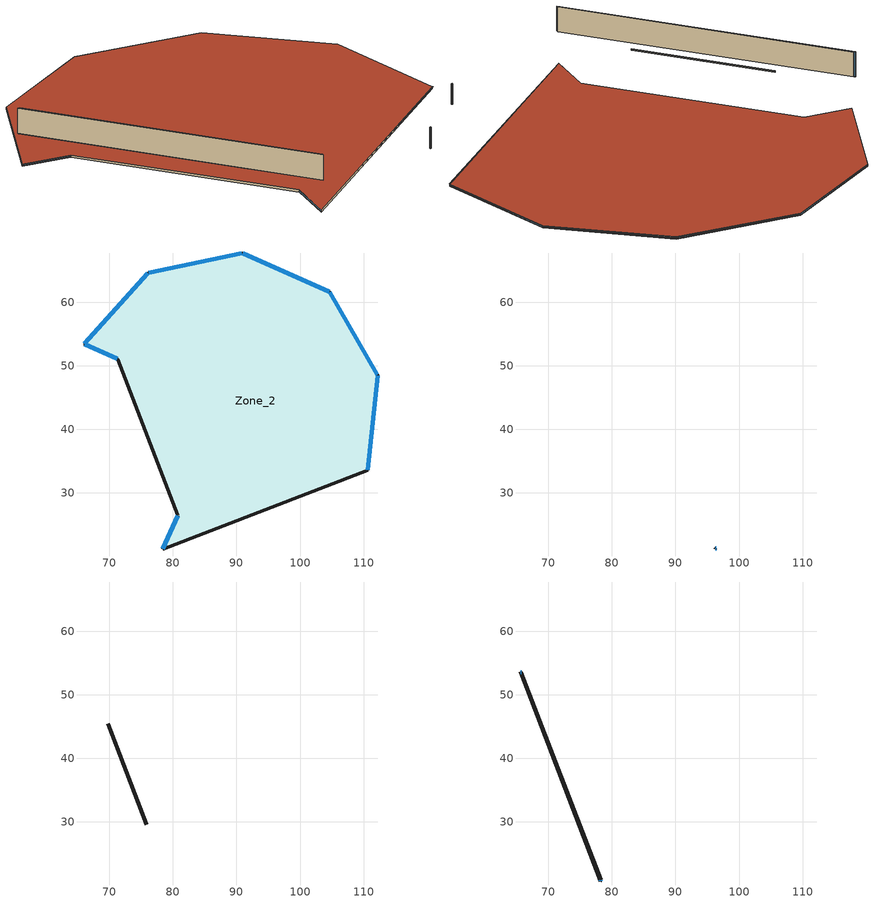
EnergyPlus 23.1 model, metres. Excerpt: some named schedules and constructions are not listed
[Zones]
Zone_2
 floor ground (Zone_2:f9UnderGroundSlabCF): 110.62,33.53 78.41,21.17 80.76,26.46 71.33,51.02 66.04,53.38 76.13,64.59 90.88,67.72 104.66,61.59 112.2,48.53 z0
 wall outside (90.1-2019 Nonresidential CZ 0 Exterior Wall (Mass)): 110.62,33.53 112.2,48.53 104.66,61.59 90.88,67.72 76.13,64.59 66.04,53.38 71.33,51.02 80.76,26.46 78.41,21.17 110.62,33.53 z0:0.25
 window (90.1-2019 Nonresidential CZ 0 Glazing (Operable)): 110.63,33.61 112.19,48.45 / 112.16,48.6 104.7,61.52 / 104.58,61.62 90.95,67.69 / 90.8,67.7 76.21,64.6 / 76.08,64.53 66.1,53.44 / 66.11,53.35 71.26,51.06 / 80.73,26.38 78.44,21.24 z0.08:0.17
 roof outside (300mmInsulation 200mmConcrete): 110.62,33.53 112.2,48.53 104.66,61.59 90.88,67.72 76.13,64.59 66.04,53.38 71.33,51.02 80.76,26.46 78.41,21.17 110.56,33.41 z0.25
Zone_3
 wall outside (90.1-2019 Nonresidential CZ 0 Exterior Wall (Mass)): 96.44,21.26 96.43,21.32 96.28,21.3 96.29,21.24 96.44,21.26 z1.45:3.93
 window (90.1-2019 Nonresidential CZ 0 Glazing (Operable)): 96.43,21.29 96.43,21.3 / 96.28,21.28 96.28,21.26 z1.47:3.91; 96.34,21.25 96.38,21.26 / 96.37,21.32 96.33,21.31 z1.5:3.88
Zone_0
 floor outside (90.1-2019 Nonresidential CZ 0 Exterior Floor (Mass)): 69.78,45.41 69.83,45.4 75.88,29.63 75.85,29.59 69.77,45.34 z3.5
 wall outside (90.1-2019 Nonresidential CZ 0 Exterior Wall (Mass)): 69.78,45.41 75.85,29.59 / 75.88,29.63 69.83,45.4 z3.5:3.65
 roof outside (300mmInsulation 200mmConcrete): 69.78,45.41 75.85,29.59 75.88,29.63 69.83,45.4 z3.65
Zone_1
 floor outside (90.1-2019 Nonresidential CZ 0 Exterior Floor (Mass)): 65.59,53.58 65.79,53.49 78.29,20.92 78.2,20.71 65.53,53.46 z4
 wall outside (90.1-2019 Nonresidential CZ 0 Exterior Wall (Mass)): 65.79,53.49 65.59,53.58 78.2,20.71 78.29,20.92 65.79,53.49 z4:7
 window (90.1-2019 Nonresidential CZ 0 Glazing (Operable)): 65.74,53.51 65.63,53.56 / 78.23,20.76 78.27,20.87 z4.05:6.95
 roof outside (300mmInsulation 200mmConcrete): 65.59,53.58 78.2,20.71 78.29,20.92 65.79,53.49 z7
[Schedule:Week:Daily]
NatVentAvail_Zone_1_51: 2092e6c9-a4f6-4024-b02e-4a586e0ee149, c3bbd2cc-13c3-4c52-bc53-df66c596bf0b, 83229149-0672-4776-9d7a-f9de968bc7ee, 1c4bdd9c-1c00-41e2-84df-5638bb664a92, bd53a2e7-da7e-4841-aa82-0e5aca80608f, 227c1498-9ebf-42be-9360-4aae6353011f, 29cb2b61-bd07-4fba-a6ba-5893b54789bf, 2092e6c9-a4f6-4024-b02e-4a586e0ee149, 2092e6c9-a4f6-4024-b02e-4a586e0ee149, 2092e6c9-a4f6-4024-b02e-4a586e0ee149, 2092e6c9-a4f6-4024-b02e-4a586e0ee149, 2092e6c9-a4f6-4024-b02e-4a586e0ee149
NatVentAvail_Zone_1_52: 6274f225-47c7-499b-b130-ed17bb0f1af8, 6274f225-47c7-499b-b130-ed17bb0f1af8, 6274f225-47c7-499b-b130-ed17bb0f1af8, 6274f225-47c7-499b-b130-ed17bb0f1af8, 6274f225-47c7-499b-b130-ed17bb0f1af8, 6274f225-47c7-499b-b130-ed17bb0f1af8, 6274f225-47c7-499b-b130-ed17bb0f1af8, 6274f225-47c7-499b-b130-ed17bb0f1af8, 6274f225-47c7-499b-b130-ed17bb0f1af8, 6274f225-47c7-499b-b130-ed17bb0f1af8, 6274f225-47c7-499b-b130-ed17bb0f1af8, 6274f225-47c7-499b-b130-ed17bb0f1af8
CoolAvail_Zone_2_0: 8ecb2a26-3ff3-4cf1-a93f-636dbcdc540f, b399c822-2b35-41c8-9359-269b5bb7010b, 76659e51-3fac-4940-b9c4-b982e6656c5b, 4ba7d29c-b4c0-437e-b367-c2b6201b5e01, 70fb917e-8a7d-4044-a18d-33868b0f17a0, 79dc6b95-e7f8-4f2f-abdc-ff367a693998, 143c7792-b7c2-4f70-bfb4-5c63fe20a216, 8ecb2a26-3ff3-4cf1-a93f-636dbcdc540f, 8ecb2a26-3ff3-4cf1-a93f-636dbcdc540f, 8ecb2a26-3ff3-4cf1-a93f-636dbcdc540f, 8ecb2a26-3ff3-4cf1-a93f-636dbcdc540f, 8ecb2a26-3ff3-4cf1-a93f-636dbcdc540f
CoolAvail_Zone_2_1: f53e71bd-d755-44b4-8696-ad8b92af1c6d, bcedf63c-2d91-4f94-8b36-a6ce2d69d12f, d92b4f03-2663-4402-82c1-c35821367bc0, 98486c47-aa3e-4f00-b0e0-7ba5e46353bf, 7dc42308-6401-4401-8948-f1ff0cd78a31, bfc5b96b-beee-4471-83cc-7464df59ab41, 2b19e261-fb30-4066-9a35-187392fdd17b, f53e71bd-d755-44b4-8696-ad8b92af1c6d, f53e71bd-d755-44b4-8696-ad8b92af1c6d, f53e71bd-d755-44b4-8696-ad8b92af1c6d, f53e71bd-d755-44b4-8696-ad8b92af1c6d, f53e71bd-d755-44b4-8696-ad8b92af1c6d
CoolAvail_Zone_2_2: 52b31b6d-f546-47d8-9dc5-30d4b2cc5ff4, 0ea9977e-4d35-439c-9f7a-2ba2be29dc5a, 7dc42308-6401-4401-8948-f1ff0cd78a31, c7017275-6b0b-47c6-aac7-b20d6c3330c9, b399c822-2b35-41c8-9359-269b5bb7010b, 57318189-216a-4952-89c5-be6dabc5c878, 8f354860-a3a2-48a6-a614-7c38dffbb50e, 52b31b6d-f546-47d8-9dc5-30d4b2cc5ff4, 52b31b6d-f546-47d8-9dc5-30d4b2cc5ff4, 52b31b6d-f546-47d8-9dc5-30d4b2cc5ff4, 52b31b6d-f546-47d8-9dc5-30d4b2cc5ff4, 52b31b6d-f546-47d8-9dc5-30d4b2cc5ff4
CoolAvail_Zone_2_3: 60f42af7-1cbe-4a3b-9dc5-51e0d22d5a71, f4be01cc-e6ad-4aea-b0df-2c7439cf106e, 8bdd642f-507e-4ba5-9e50-679de93ce1b8, 52357404-c0a8-46b8-ae37-7c5e8775e482, 5baa62be-3cdf-4f3f-acaf-db0beba51666, 8ecb2a26-3ff3-4cf1-a93f-636dbcdc540f, 2ac06e16-5352-4f92-a7ab-eb16f6ac5ddb, 60f42af7-1cbe-4a3b-9dc5-51e0d22d5a71, 60f42af7-1cbe-4a3b-9dc5-51e0d22d5a71, 60f42af7-1cbe-4a3b-9dc5-51e0d22d5a71, 60f42af7-1cbe-4a3b-9dc5-51e0d22d5a71, 60f42af7-1cbe-4a3b-9dc5-51e0d22d5a71
CoolAvail_Zone_2_4: 880d83a1-aab1-4a9f-8d41-5bdf49c5db96, 0210280e-596d-4581-be5c-15fe6e9eb960, 86b7c22c-e46d-4266-90cd-2c26b77010cc, a97cf229-e5d7-4889-8d93-92ad80f3c247, ead4fdce-096a-4d83-9250-a091b8de533d, f9dd0d63-dd97-4727-a2b3-fa44fc83391e, 0210280e-596d-4581-be5c-15fe6e9eb960, 880d83a1-aab1-4a9f-8d41-5bdf49c5db96, 880d83a1-aab1-4a9f-8d41-5bdf49c5db96, 880d83a1-aab1-4a9f-8d41-5bdf49c5db96, 880d83a1-aab1-4a9f-8d41-5bdf49c5db96, 880d83a1-aab1-4a9f-8d41-5bdf49c5db96
CoolAvail_Zone_2_5: 6f02c73c-c59f-470d-bfd0-a41895c2433f, 198309c2-44d9-4502-9f98-b535516b4930, cca9beed-05ec-4fe5-aabd-7e12204447e3, 7430fa28-307c-4544-8519-3c6e9a795cca, 0f31d7a2-67d3-4bc0-8e18-e58f01d069bc, 4419dad9-56c9-45fa-8699-d725b3b5fc54, 02b6bd10-b87d-4fc4-9921-8110a06164b5, 6f02c73c-c59f-470d-bfd0-a41895c2433f, 6f02c73c-c59f-470d-bfd0-a41895c2433f, 6f02c73c-c59f-470d-bfd0-a41895c2433f, 6f02c73c-c59f-470d-bfd0-a41895c2433f, 6f02c73c-c59f-470d-bfd0-a41895c2433f
CoolAvail_Zone_2_6: c02c5c76-0a76-4bd0-8c95-10fcbd8386a2, 947530d4-f7d1-48c3-be04-ef7d640e0ad4, 8ba19289-bf8c-4acc-85d1-b25dfe3072cd, 463512d9-f2d4-47e0-a0ec-10fdad9b093d, 1000f36a-06e6-4cd8-b0de-09dc08dff9cd, 529a4f41-768c-47be-b1c7-949073593ec3, 43da1d52-7cb6-4c4e-9bf1-5322f6f57e46, c02c5c76-0a76-4bd0-8c95-10fcbd8386a2, c02c5c76-0a76-4bd0-8c95-10fcbd8386a2, c02c5c76-0a76-4bd0-8c95-10fcbd8386a2, c02c5c76-0a76-4bd0-8c95-10fcbd8386a2, c02c5c76-0a76-4bd0-8c95-10fcbd8386a2
CoolAvail_Zone_2_7: 8619ca36-b9cd-4dae-bb55-6605a413c382, 58f05665-cc3a-43b9-a077-aef0964e2f2f, 31ade142-6e1c-42c5-b04e-1c46c2e8963e, eaacb758-141c-427e-b0fd-b0f79a1faf01, d57519db-e8a6-4a68-b785-5fa9fff0f005, 54a67b52-4c58-4e09-981e-7dad075478e9, ee0a414a-8db6-49bd-9bc4-f6636ff0a52c, 8619ca36-b9cd-4dae-bb55-6605a413c382, 8619ca36-b9cd-4dae-bb55-6605a413c382, 8619ca36-b9cd-4dae-bb55-6605a413c382, 8619ca36-b9cd-4dae-bb55-6605a413c382, 8619ca36-b9cd-4dae-bb55-6605a413c382
CoolAvail_Zone_2_8: 786f0655-d505-429e-9d0a-f0901172dba4, 6d19eb37-88aa-4e59-ae98-d78378c5f4d4, c27fd005-8f51-4a5d-acc2-82180becd912, 079f1141-e543-4501-8905-999e19a36cdd, 62291818-1599-4054-8af3-b0f6888ace38, b2be88d7-bb13-4d28-b69a-41a47d09d843, 63b8096c-c989-4ed2-b6ba-e0561cdfc7f0, 786f0655-d505-429e-9d0a-f0901172dba4, 786f0655-d505-429e-9d0a-f0901172dba4, 786f0655-d505-429e-9d0a-f0901172dba4, 786f0655-d505-429e-9d0a-f0901172dba4, 786f0655-d505-429e-9d0a-f0901172dba4
CoolAvail_Zone_2_9: cbbb285d-5efd-4a92-b639-a578fb568ab0, 72f09a11-df40-419b-aaf9-e3f7d39e227c, 63b8096c-c989-4ed2-b6ba-e0561cdfc7f0, 4db62685-a46f-4de2-bdc0-9e32549c5a39, cf36651e-2a8f-4b35-9663-58b6e173342b, 5943b8a6-86ca-40e7-811b-91f4e9ade3f1, 25917c02-7d74-4e8f-89f4-7796537bdd64, cbbb285d-5efd-4a92-b639-a578fb568ab0, cbbb285d-5efd-4a92-b639-a578fb568ab0, cbbb285d-5efd-4a92-b639-a578fb568ab0, cbbb285d-5efd-4a92-b639-a578fb568ab0, cbbb285d-5efd-4a92-b639-a578fb568ab0
CoolAvail_Zone_2_10: 05d1d326-4f8e-4f9b-8043-37fd2eafbe98, 63b8096c-c989-4ed2-b6ba-e0561cdfc7f0, fb5198e7-7fc3-4842-9efc-3c9d1a1ac53c, bf83423a-b9be-4cdb-8cf8-e4290a98bce6, dfcc0516-9e8e-4ac8-8b34-0fadbf45edb1, 204105bf-2b62-4631-91cb-06bdc38ae213, 8acac280-dbe8-4be0-ac10-f76bd10bb158, 05d1d326-4f8e-4f9b-8043-37fd2eafbe98, 05d1d326-4f8e-4f9b-8043-37fd2eafbe98, 05d1d326-4f8e-4f9b-8043-37fd2eafbe98, 05d1d326-4f8e-4f9b-8043-37fd2eafbe98, 05d1d326-4f8e-4f9b-8043-37fd2eafbe98
CoolAvail_Zone_2_11: 63b8096c-c989-4ed2-b6ba-e0561cdfc7f0, d24a30de-ac4c-459f-8170-932f7e50ca7a, eeae83a1-56dd-449e-90cc-797a96253f5a, 9852b9fa-0879-4767-92b7-3df52faeccf9, 27674787-4e01-4a9c-8f68-03cc1a67f5b9, f4aec392-1a8f-4fb3-83fb-d6b0066e9ac4, 3bf71ce7-8ce1-400e-ada2-3b81700208ba, 63b8096c-c989-4ed2-b6ba-e0561cdfc7f0, 63b8096c-c989-4ed2-b6ba-e0561cdfc7f0, 63b8096c-c989-4ed2-b6ba-e0561cdfc7f0, 63b8096c-c989-4ed2-b6ba-e0561cdfc7f0, 63b8096c-c989-4ed2-b6ba-e0561cdfc7f0
CoolAvail_Zone_2_12: 60a98e27-9f37-4ce7-8022-2834baaf3a13, 3f5bf1b1-a0cf-4c00-a89f-b942c9a2d321, 023feb61-4db1-4128-b3ef-d9330d542f61, 4f96fda6-a5ed-41f5-8ef9-6a4ef1dcf5a1, 536911e1-3d70-412e-b2cd-c1a0401c0876, 7d3efad4-79d4-4f94-a6b8-9b972d4b0560, b3017185-138e-48b8-983c-ecf6543ef537, 60a98e27-9f37-4ce7-8022-2834baaf3a13, 60a98e27-9f37-4ce7-8022-2834baaf3a13, 60a98e27-9f37-4ce7-8022-2834baaf3a13, 60a98e27-9f37-4ce7-8022-2834baaf3a13, 60a98e27-9f37-4ce7-8022-2834baaf3a13
CoolAvail_Zone_2_13: 6324bd0c-0503-4e98-8142-b55505f82c27, ea891e52-d62f-47b1-a409-2c89d55b46a0, 2a6d46a7-ac7f-4c2c-b670-876ae65c6c9d, 748b890f-cf5c-42a3-8cb9-66ed7f2ea2eb, 58d1e117-bfc7-4431-a48f-c4c8a0af3e49, d4926abf-ddb8-40b0-a051-bdaa07f515a4, 7f210cee-6c8d-4e64-a4c9-7d7d2cb84e62, 6324bd0c-0503-4e98-8142-b55505f82c27, 6324bd0c-0503-4e98-8142-b55505f82c27, 6324bd0c-0503-4e98-8142-b55505f82c27, 6324bd0c-0503-4e98-8142-b55505f82c27, 6324bd0c-0503-4e98-8142-b55505f82c27
CoolAvail_Zone_2_14: 8362c988-6891-46df-b454-b10e589c9437, 3a4346e1-9e3c-4a21-a075-53ec95232d95, dee6ed66-0297-4db8-bbc5-f4d7b3310f00, 6128a2e4-e0b8-4bcb-b4fe-83e13a53e6e4, 7a53cf97-d37a-4d7c-816b-581c8003cdc8, a90eb4ff-cdc2-48e1-9fde-195f9ee7a31e, 9d681396-031b-4486-afca-268e6e2559e7, 8362c988-6891-46df-b454-b10e589c9437, 8362c988-6891-46df-b454-b10e589c9437, 8362c988-6891-46df-b454-b10e589c9437, 8362c988-6891-46df-b454-b10e589c9437, 8362c988-6891-46df-b454-b10e589c9437
CoolAvail_Zone_2_15: 894b7712-27e0-4a98-9264-34554ea000a3, 50369de9-235f-4fe1-9f23-5331cadc59e7, 1b8b92fa-8e6e-40e5-bddc-78532c357e19, d4c4f68f-95d8-4925-a1b2-5102e27bd939, 53445dcb-8b5e-40a5-b11e-68cd4582f700, c321312f-af82-4b92-8276-d7af5e4bb4d2, d6bbeb79-3417-4ed6-a762-396c3f5cc6de, 894b7712-27e0-4a98-9264-34554ea000a3, 894b7712-27e0-4a98-9264-34554ea000a3, 894b7712-27e0-4a98-9264-34554ea000a3, 894b7712-27e0-4a98-9264-34554ea000a3, 894b7712-27e0-4a98-9264-34554ea000a3
CoolAvail_Zone_2_16: 631fd89c-2452-43d0-a6b9-93f111bb79fd, 8caef1f5-11c2-452c-acfd-853208c5a801, cc49442c-c657-42c8-a084-1547db9f9e73, 4c64e28d-0094-44f4-9fa3-300710e88007, cd5ecb13-d41e-4f4f-9646-50a5d22fb11c, 0aa08d16-9aa8-40aa-a153-6278b555a82b, 5e4ff5be-4356-4bd5-b1af-f152f057de31, 631fd89c-2452-43d0-a6b9-93f111bb79fd, 631fd89c-2452-43d0-a6b9-93f111bb79fd, 631fd89c-2452-43d0-a6b9-93f111bb79fd, 631fd89c-2452-43d0-a6b9-93f111bb79fd, 631fd89c-2452-43d0-a6b9-93f111bb79fd
CoolAvail_Zone_2_17: 8bf89bdf-a7e5-41d7-82f0-d3c2fc17365a, f13f411c-aad6-4f55-80ef-b1cf2eba037c, 10440e29-e7ae-497e-95f3-f5cc69fe2158, 70825f18-8da8-4332-bfc3-61e7c4e8bcef, ebb8d8fd-a22c-4c5d-a91b-31ce929eb153, 6b25a50d-094c-469d-b80d-c6a8ea416ac8, 2b352f4b-e984-40d6-ae9a-2bf5f0325712, 8bf89bdf-a7e5-41d7-82f0-d3c2fc17365a, 8bf89bdf-a7e5-41d7-82f0-d3c2fc17365a, 8bf89bdf-a7e5-41d7-82f0-d3c2fc17365a, 8bf89bdf-a7e5-41d7-82f0-d3c2fc17365a, 8bf89bdf-a7e5-41d7-82f0-d3c2fc17365a
CoolAvail_Zone_2_18: 1f277815-b324-4bdf-976c-63d88435b103, d38de27b-5759-4dd6-b130-8a65cc0d0b34, b0e9f9b7-4c5b-4d97-a31b-b53532c38bff, 1f277815-b324-4bdf-976c-63d88435b103, c9914130-7cfe-4e92-9420-da6ccb4db2f6, 4906e5ae-555a-4ff6-a132-27554564a622, 814b1460-05a7-4571-9f5b-5794d0246fd9, 1f277815-b324-4bdf-976c-63d88435b103, 1f277815-b324-4bdf-976c-63d88435b103, 1f277815-b324-4bdf-976c-63d88435b103, 1f277815-b324-4bdf-976c-63d88435b103, 1f277815-b324-4bdf-976c-63d88435b103
CoolAvail_Zone_2_19: b0dc3d93-46ea-41f4-aa24-8a965c15ce1f, 5af2f805-82c7-43fc-8dd3-1b42b836d54b, 2e9f385f-b478-42b2-a209-0a331a2531e2, 0495d0c4-daec-40e3-9889-4ca2e40b1d25, b898e911-62eb-4985-a691-ea239a2e464c, 25c2dcdc-aabc-4973-8de1-c87c2de89162, 7cd136eb-bf5f-4108-982e-a2b3ab30cde7, b0dc3d93-46ea-41f4-aa24-8a965c15ce1f, b0dc3d93-46ea-41f4-aa24-8a965c15ce1f, b0dc3d93-46ea-41f4-aa24-8a965c15ce1f, b0dc3d93-46ea-41f4-aa24-8a965c15ce1f, b0dc3d93-46ea-41f4-aa24-8a965c15ce1f
CoolAvail_Zone_2_20: 7315c269-b73a-4148-9bc9-9f9317e5b685, 23e991df-45f4-4f2b-9be5-e7b8c7b83747, b0dc3d93-46ea-41f4-aa24-8a965c15ce1f, 99a00282-6511-43f3-8b91-c92e3f13ba23, c5369cfa-7195-4d5b-bd2c-1cb4d8dc9592, 12f53f07-37a2-404b-8a28-81478e5ccb32, e4912256-f856-4b95-9ec3-b357888480df, 7315c269-b73a-4148-9bc9-9f9317e5b685, 7315c269-b73a-4148-9bc9-9f9317e5b685, 7315c269-b73a-4148-9bc9-9f9317e5b685, 7315c269-b73a-4148-9bc9-9f9317e5b685, 7315c269-b73a-4148-9bc9-9f9317e5b685
CoolAvail_Zone_2_21: 441c1b87-6cea-4e2e-ba0a-bdb1020c76bb, 198309c2-44d9-4502-9f98-b535516b4930, 63a3800c-bf60-4e8d-8452-6b231187ce6f, 745d47ee-c77c-45b5-a2a7-823e7f2a4ab6, 40d50ca9-3782-4449-adfa-2f6e521f8d91, fe66b8cc-e3e2-425e-8956-1f26876aa03a, 599e50be-4555-4e09-aff9-d54fd4e0a67b, 441c1b87-6cea-4e2e-ba0a-bdb1020c76bb, 441c1b87-6cea-4e2e-ba0a-bdb1020c76bb, 441c1b87-6cea-4e2e-ba0a-bdb1020c76bb, 441c1b87-6cea-4e2e-ba0a-bdb1020c76bb, 441c1b87-6cea-4e2e-ba0a-bdb1020c76bb
CoolAvail_Zone_2_22: c940b301-ee39-41e6-b2e2-1253d852ec64, 463e369d-b001-41b7-9d9f-73a952bb424d, 678007d0-2433-4829-b8fc-c79107d567ff, bd83c2fe-0c8b-4794-a646-184c2e96c114, 81a7b80a-b525-4f95-a5d1-ae813a02a8ec, ea3bd5ad-cd3a-4ebd-be58-d11099f06043, a2190c1e-c73e-4fa8-8efa-437addf6b621, c940b301-ee39-41e6-b2e2-1253d852ec64, c940b301-ee39-41e6-b2e2-1253d852ec64, c940b301-ee39-41e6-b2e2-1253d852ec64, c940b301-ee39-41e6-b2e2-1253d852ec64, c940b301-ee39-41e6-b2e2-1253d852ec64
CoolAvail_Zone_2_23: e735ea68-4cca-4d67-aa8c-6265e6c148f8, 38dc4a35-5bf2-4f9c-aeb2-4f9cd783f81b, d611a459-3856-4468-9eff-61dbf3672373, 0deb313c-f5ab-430e-b7b1-378a792ea283, 5648da94-bb44-4bdf-a082-e6fcc9ac5851, 6cabc89e-e142-45f1-909b-10cda463c0a6, dae2f7ee-f59d-4f7d-b613-0dffa61537d0, e735ea68-4cca-4d67-aa8c-6265e6c148f8, e735ea68-4cca-4d67-aa8c-6265e6c148f8, e735ea68-4cca-4d67-aa8c-6265e6c148f8, e735ea68-4cca-4d67-aa8c-6265e6c148f8, e735ea68-4cca-4d67-aa8c-6265e6c148f8
CoolAvail_Zone_2_24: b7d746cb-ed27-4e4b-a5ac-1b00b9f491b0, 5277de57-b44d-4d70-b99e-eb47c3a70f91, e42e5b70-d2fe-447e-970e-f0cdc623a63d, 30579b4b-82ca-41aa-9f31-39fd3669bb80, 3fb0ade6-2737-41c7-a7f6-e90010e2078c, 0e0bead8-73bc-4909-b821-2f1fb1772c7b, ecdec030-c35a-4d4d-bea6-5c57ccc5e802, b7d746cb-ed27-4e4b-a5ac-1b00b9f491b0, b7d746cb-ed27-4e4b-a5ac-1b00b9f491b0, b7d746cb-ed27-4e4b-a5ac-1b00b9f491b0, b7d746cb-ed27-4e4b-a5ac-1b00b9f491b0, b7d746cb-ed27-4e4b-a5ac-1b00b9f491b0
CoolAvail_Zone_2_25: a42f650c-1e6f-4ceb-9c8a-4904966cc986, 373ac9bc-4b5c-4d3a-84bb-4366eb1b8ba7, c06272da-2d92-471a-b978-93004b6b8e93, db5a3d01-3e79-43ee-9c6f-4ef3669160c1, 33dc5af5-b6b1-4e71-9559-8877d983bca7, c4895985-52ef-4258-b2f6-aac81403b098, b914accb-2de1-4b1f-8b8c-89f42880e819, a42f650c-1e6f-4ceb-9c8a-4904966cc986, a42f650c-1e6f-4ceb-9c8a-4904966cc986, a42f650c-1e6f-4ceb-9c8a-4904966cc986, a42f650c-1e6f-4ceb-9c8a-4904966cc986, a42f650c-1e6f-4ceb-9c8a-4904966cc986
CoolAvail_Zone_2_26: e1e0e316-80b2-4fa0-800b-b7edf0fbfbba, c85c386e-5ecc-48d3-9a07-70ef81df425e, 9a771ad4-5058-478f-8b7d-a8fae7a781a4, 5758085d-7d96-424d-b059-94531d79211d, c5915a63-edce-4d60-aa14-cd28b8d5091b, d8e7df54-e833-4ca1-940a-a0ae8284e647, 8e7f9f1d-fab0-4723-a8c6-7d0a57d78508, e1e0e316-80b2-4fa0-800b-b7edf0fbfbba, e1e0e316-80b2-4fa0-800b-b7edf0fbfbba, e1e0e316-80b2-4fa0-800b-b7edf0fbfbba, e1e0e316-80b2-4fa0-800b-b7edf0fbfbba, e1e0e316-80b2-4fa0-800b-b7edf0fbfbba
CoolAvail_Zone_2_27: 313de061-496a-4730-ba9a-d02a3dd9e7f1, 91d2dc90-b64d-46f3-9b10-9044b95a7f60, 205f0c1c-9f44-4718-9d0e-a74d7f9e5f27, 253cf745-012e-42b9-928b-f8b3d6fbe36e, a8181454-5dce-40d7-82a9-af08e766234e, 8c956232-e4dc-49d7-b8d0-f074548a07a7, 7b4b3315-ee8b-43b6-a6e5-e2317d7b3efe, 313de061-496a-4730-ba9a-d02a3dd9e7f1, 313de061-496a-4730-ba9a-d02a3dd9e7f1, 313de061-496a-4730-ba9a-d02a3dd9e7f1, 313de061-496a-4730-ba9a-d02a3dd9e7f1, 313de061-496a-4730-ba9a-d02a3dd9e7f1
CoolAvail_Zone_2_28: 962ebe7c-a4ba-4b78-b434-09c9adb6f13c, 5410385c-bf57-4a41-a144-61d240d238fa, d2eab641-6d35-4860-afce-fcaf39027106, 1ed1afb1-6599-4ffa-8dc8-04a0d64c6f64, 70825f18-8da8-4332-bfc3-61e7c4e8bcef, 2f0bb8dd-db4a-4c77-97dc-5f9471df7fe4, 441c1b87-6cea-4e2e-ba0a-bdb1020c76bb, 962ebe7c-a4ba-4b78-b434-09c9adb6f13c, 962ebe7c-a4ba-4b78-b434-09c9adb6f13c, 962ebe7c-a4ba-4b78-b434-09c9adb6f13c, 962ebe7c-a4ba-4b78-b434-09c9adb6f13c, 962ebe7c-a4ba-4b78-b434-09c9adb6f13c
CoolAvail_Zone_2_29: a8ac26c4-dba3-4abb-8b33-a8e5e5b03454, 7be78479-ff11-426d-8e18-eaeb6675221b, 3aa50b60-50ab-4218-b88f-b89037687485, 729573d7-71c6-42c8-85f7-d8f8c66a5f79, 70825f18-8da8-4332-bfc3-61e7c4e8bcef, 70825f18-8da8-4332-bfc3-61e7c4e8bcef, 55ffbee4-36a9-40ee-b144-f3d2a00a9fde, a8ac26c4-dba3-4abb-8b33-a8e5e5b03454, a8ac26c4-dba3-4abb-8b33-a8e5e5b03454, a8ac26c4-dba3-4abb-8b33-a8e5e5b03454, a8ac26c4-dba3-4abb-8b33-a8e5e5b03454, a8ac26c4-dba3-4abb-8b33-a8e5e5b03454
CoolAvail_Zone_2_30: e1a53635-60b4-4e36-80af-d065e693d477, 63b8096c-c989-4ed2-b6ba-e0561cdfc7f0, 9a3a935a-9c1c-4528-8cc8-2667def32f9a, d1732a7a-fb4b-42c6-878c-2b35c6f4980d, 0a69de83-bd5d-4a74-8246-13b15a4b0cfb, 6abc8a6d-c662-4788-b6b7-6a6616f811e2, c28d1bba-9465-4f9c-b296-44268426ea0f, e1a53635-60b4-4e36-80af-d065e693d477, e1a53635-60b4-4e36-80af-d065e693d477, e1a53635-60b4-4e36-80af-d065e693d477, e1a53635-60b4-4e36-80af-d065e693d477, e1a53635-60b4-4e36-80af-d065e693d477
CoolAvail_Zone_2_31: 67d71b99-c821-4acc-bc7a-bc6246bd0e2b, 99a00282-6511-43f3-8b91-c92e3f13ba23, 3aa50b60-50ab-4218-b88f-b89037687485, 71c97cb7-e273-40b2-9e1c-144dbd923768, 21affc29-7ab3-41b3-b42e-2d37b08c8da9, 5d1ae596-6fe0-462f-a339-2f0c49455dfd, 69811291-cee2-42bd-b3bd-5b3a234062bc, 67d71b99-c821-4acc-bc7a-bc6246bd0e2b, 67d71b99-c821-4acc-bc7a-bc6246bd0e2b, 67d71b99-c821-4acc-bc7a-bc6246bd0e2b, 67d71b99-c821-4acc-bc7a-bc6246bd0e2b, 67d71b99-c821-4acc-bc7a-bc6246bd0e2b
CoolAvail_Zone_2_32: cc943845-d0fe-46b2-8c5d-c7e3a76ff0d2, fa30e01b-d4d0-4bb7-a377-3024abf91a56, da9e7bd8-a89b-4064-94f5-0efb33491ba0, 0a3895de-69a7-4514-9b67-42fa552cac32, 81a00060-12b1-415b-b1f9-0f7ce80d72ed, 2a7a2b98-608b-4690-b69a-f2c2f149ff63, 9f186de5-a8dc-4650-805f-9b0edc247df3, cc943845-d0fe-46b2-8c5d-c7e3a76ff0d2, cc943845-d0fe-46b2-8c5d-c7e3a76ff0d2, cc943845-d0fe-46b2-8c5d-c7e3a76ff0d2, cc943845-d0fe-46b2-8c5d-c7e3a76ff0d2, cc943845-d0fe-46b2-8c5d-c7e3a76ff0d2
CoolAvail_Zone_2_33: 97e73292-5a45-4099-82d8-824e58995640, 401532a3-8b7c-4704-8aef-dcceb36d64ad, 5cb7395c-fcef-4571-a543-5b796eb39944, 9ce8e33e-d735-48db-924c-0174fc76069a, 5e2c68a2-6f1b-423d-bbf2-5cef8123ea5a, 63a3800c-bf60-4e8d-8452-6b231187ce6f, 0621227c-66cc-45e5-aece-b37653807551, 97e73292-5a45-4099-82d8-824e58995640, 97e73292-5a45-4099-82d8-824e58995640, 97e73292-5a45-4099-82d8-824e58995640, 97e73292-5a45-4099-82d8-824e58995640, 97e73292-5a45-4099-82d8-824e58995640
CoolAvail_Zone_2_34: ff3acdec-37f2-45c6-85fd-2ff265618324, 0b8b4870-b335-4004-9302-43ab00e85f77, f5cff9c3-9cb6-4d21-b0a2-521715a778e0, fb360f1d-1823-45a2-bec9-4da86d11935a, da625b02-a9c4-459f-a18f-62084f959522, 3e43f765-ece3-4354-b36b-4d738d818671, 68f0d907-c38a-41d8-af41-5f4412cd3a2c, ff3acdec-37f2-45c6-85fd-2ff265618324, ff3acdec-37f2-45c6-85fd-2ff265618324, ff3acdec-37f2-45c6-85fd-2ff265618324, ff3acdec-37f2-45c6-85fd-2ff265618324, ff3acdec-37f2-45c6-85fd-2ff265618324
CoolAvail_Zone_2_35: f04d1e02-34c5-4b4c-bbac-031785cbb3be, 7ae5b10f-e66a-47a6-8b98-97e29cedfe1a, f53e71bd-d755-44b4-8696-ad8b92af1c6d, 4f76f4fb-25f6-4c94-b8da-23bdc58b9d97, 43da1d52-7cb6-4c4e-9bf1-5322f6f57e46, f2fe324c-73c1-44bd-a33f-47fdb0fb5570, 2ff54544-6c3b-4cd7-9579-59e01e9f9fc0, f04d1e02-34c5-4b4c-bbac-031785cbb3be, f04d1e02-34c5-4b4c-bbac-031785cbb3be, f04d1e02-34c5-4b4c-bbac-031785cbb3be, f04d1e02-34c5-4b4c-bbac-031785cbb3be, f04d1e02-34c5-4b4c-bbac-031785cbb3be
CoolAvail_Zone_2_36: 524e99be-5b03-43ee-a7de-44d49b4768ec, 7315c269-b73a-4148-9bc9-9f9317e5b685, dc9078a6-2e07-4c31-8f71-e30944197cc5, ee4cd676-8d7b-436b-a3a8-fa33b34f4938, e22271ff-212b-4592-8e84-b178b208ff7e, f068b3fe-246b-44cd-ab99-797ca46f9e7b, c06272da-2d92-471a-b978-93004b6b8e93, 524e99be-5b03-43ee-a7de-44d49b4768ec, 524e99be-5b03-43ee-a7de-44d49b4768ec, 524e99be-5b03-43ee-a7de-44d49b4768ec, 524e99be-5b03-43ee-a7de-44d49b4768ec, 524e99be-5b03-43ee-a7de-44d49b4768ec
CoolAvail_Zone_2_37: 70825f18-8da8-4332-bfc3-61e7c4e8bcef, e91941c5-07a0-45e3-b790-2450eaf5c88c, 76d8651e-de21-427d-b835-3f72a3de0f45, cb262c82-55de-4443-9809-e9ed129f0490, 8f28c6b0-7a7e-4a13-a6bf-cc2100a18865, b399c822-2b35-41c8-9359-269b5bb7010b, d0d24e36-0486-49b2-8aa7-9b4a3e8193f1, 70825f18-8da8-4332-bfc3-61e7c4e8bcef, 70825f18-8da8-4332-bfc3-61e7c4e8bcef, 70825f18-8da8-4332-bfc3-61e7c4e8bcef, 70825f18-8da8-4332-bfc3-61e7c4e8bcef, 70825f18-8da8-4332-bfc3-61e7c4e8bcef
CoolAvail_Zone_2_38: 92692186-2f7f-4d47-890e-6b92332f1f8b, adbe388b-5265-4435-8fb8-9c1409357593, 524e99be-5b03-43ee-a7de-44d49b4768ec, b7d54bdb-6fd5-4be0-81e5-f27381500a62, 929197b3-745d-4a7f-b3dd-b51471b3c15e, 66f1f53c-8ac4-4087-b2ab-c92052b2bb0e, 012405a5-b53c-4477-8b05-fd745fe6442c, 92692186-2f7f-4d47-890e-6b92332f1f8b, 92692186-2f7f-4d47-890e-6b92332f1f8b, 92692186-2f7f-4d47-890e-6b92332f1f8b, 92692186-2f7f-4d47-890e-6b92332f1f8b, 92692186-2f7f-4d47-890e-6b92332f1f8b
CoolAvail_Zone_2_39: e875c2c1-33eb-4340-bac8-a56c702561a6, 17c84cb2-c399-4a9a-8634-239cc3e22d39, 38ba1d42-4031-4eeb-83e0-3573a33b264c, 76399463-018d-48cb-9062-cbabc5357765, 4d96ae34-a9eb-4f39-ab75-0a0641c9e9d9, f68b3fb3-0a50-4257-b3a4-2aa5638a6c26, 70825f18-8da8-4332-bfc3-61e7c4e8bcef, e875c2c1-33eb-4340-bac8-a56c702561a6, e875c2c1-33eb-4340-bac8-a56c702561a6, e875c2c1-33eb-4340-bac8-a56c702561a6, e875c2c1-33eb-4340-bac8-a56c702561a6, e875c2c1-33eb-4340-bac8-a56c702561a6
CoolAvail_Zone_2_40: 729573d7-71c6-42c8-85f7-d8f8c66a5f79, 33c2fc03-03cb-478d-8977-c07d333add81, f18a85af-238c-4b20-a0c4-13b0550cfc4d, 5f8b2cdf-1494-4ebc-83ec-6081a9e8d121, f79cb550-feb6-4479-8f34-08a952cc3020, 029c0c60-348a-4398-b7cb-0039879f5b0a, df680b18-d2be-4927-9691-c3d6fa0828a0, 729573d7-71c6-42c8-85f7-d8f8c66a5f79, 729573d7-71c6-42c8-85f7-d8f8c66a5f79, 729573d7-71c6-42c8-85f7-d8f8c66a5f79, 729573d7-71c6-42c8-85f7-d8f8c66a5f79, 729573d7-71c6-42c8-85f7-d8f8c66a5f79
CoolAvail_Zone_2_41: 290182e4-68d6-4a4b-b00e-7052e87edb71, 423a57e6-67cb-43aa-9bc5-75339efd9b68, ce864e3c-a789-4391-997a-7b8d331ae3b5, c3a0d53d-5b1b-461d-b35c-36ea7dfdfa06, 1cf9d5d0-e01f-4b62-b737-a25d9e5950db, af0615d9-d202-40b1-9b89-4090d86302e1, c6447eec-3a58-4f37-8906-a21e231ef2c3, 290182e4-68d6-4a4b-b00e-7052e87edb71, 290182e4-68d6-4a4b-b00e-7052e87edb71, 290182e4-68d6-4a4b-b00e-7052e87edb71, 290182e4-68d6-4a4b-b00e-7052e87edb71, 290182e4-68d6-4a4b-b00e-7052e87edb71
CoolAvail_Zone_2_42: faffb24f-30e2-4082-bf1a-b9cf3b0624f0, f7426cb6-5e14-4a87-8614-6193fd1f26c7, 95b07865-250e-4d42-bd75-f7c29cb04c75, a93670e1-612f-40aa-b1d6-57e1b49ab159, 3816190b-fb87-4db3-b7a4-245fadef04b7, 3c5e134f-e485-4f62-b171-e24513e50e91, f62859df-728a-4610-a99e-01ac8130418d, faffb24f-30e2-4082-bf1a-b9cf3b0624f0, faffb24f-30e2-4082-bf1a-b9cf3b0624f0, faffb24f-30e2-4082-bf1a-b9cf3b0624f0, faffb24f-30e2-4082-bf1a-b9cf3b0624f0, faffb24f-30e2-4082-bf1a-b9cf3b0624f0
CoolAvail_Zone_2_43: 5a3c6661-a333-42d6-b0d7-29f69606541b, abe93fb1-ed84-450c-9a2c-cf57605837b7, 2fe5a8a2-e6a3-40d4-914c-bfccdf285b50, ef2d0706-9c20-4c88-99e1-a95dd35bcc12, a946dff7-b527-43cb-b0c9-4201fb89c084, 605b4103-465c-42a6-953f-f3eb62e5f47d, e6760a35-8cc3-48bd-b8bb-57fa78c38ade, 5a3c6661-a333-42d6-b0d7-29f69606541b, 5a3c6661-a333-42d6-b0d7-29f69606541b, 5a3c6661-a333-42d6-b0d7-29f69606541b, 5a3c6661-a333-42d6-b0d7-29f69606541b, 5a3c6661-a333-42d6-b0d7-29f69606541b
CoolAvail_Zone_2_44: f173482a-a385-42b7-ad15-f5ccdc01c150, d7b48fce-3c67-4916-81ea-7ac9c75cc52f, 3d7a62b3-9486-419e-aeda-0af0b3e7cea8, 92e7d265-78d5-46a2-bc65-9801fdca2dc1, dde987ef-9efa-4d26-81ae-43e1800f5d77, cfc57363-e6de-41f1-8fdb-480f123920e9, c1d14a0c-6b72-4cd9-845d-1ee67bf4291a, f173482a-a385-42b7-ad15-f5ccdc01c150, f173482a-a385-42b7-ad15-f5ccdc01c150, f173482a-a385-42b7-ad15-f5ccdc01c150, f173482a-a385-42b7-ad15-f5ccdc01c150, f173482a-a385-42b7-ad15-f5ccdc01c150
CoolAvail_Zone_2_45: 181ea847-d0de-423a-abf4-fb0490819151, 63b8096c-c989-4ed2-b6ba-e0561cdfc7f0, 43d6fa5a-dd79-47b1-b502-a4c22b988c45, 00ae2bac-767f-4cb2-b48c-2879ed9d14a3, 38ba1d42-4031-4eeb-83e0-3573a33b264c, e85306c3-c536-4f2d-a4a0-d5ec66197726, 181ea847-d0de-423a-abf4-fb0490819151, 181ea847-d0de-423a-abf4-fb0490819151, 181ea847-d0de-423a-abf4-fb0490819151, 181ea847-d0de-423a-abf4-fb0490819151, 181ea847-d0de-423a-abf4-fb0490819151, 181ea847-d0de-423a-abf4-fb0490819151
CoolAvail_Zone_2_46: 739ec7ec-4bc1-42b0-a918-989bfb21b101, f7426cb6-5e14-4a87-8614-6193fd1f26c7, 71392f6a-5dee-442b-8172-5635fb8a4c01, 90942d99-65ae-4ba7-b70a-98df309208e8, 91164fd0-b3ff-4f98-aa20-af2acce977ad, 03da1163-d572-4a78-a84f-729ea8fe82d9, d0882e66-2692-4ff9-b758-98cc1d9c5b9b, 739ec7ec-4bc1-42b0-a918-989bfb21b101, 739ec7ec-4bc1-42b0-a918-989bfb21b101, 739ec7ec-4bc1-42b0-a918-989bfb21b101, 739ec7ec-4bc1-42b0-a918-989bfb21b101, 739ec7ec-4bc1-42b0-a918-989bfb21b101
CoolAvail_Zone_2_47: 5566fbef-4d73-48ca-9f40-3ec1b5a72e10, 4f7a6507-690e-4bcb-94a9-3a9b44bc0920, 5e4f0f79-e0cc-4813-bf6a-406255feb666, 58501592-fb72-4966-adfa-d7013ecdc06d, fc049c40-90fe-4d66-80ea-19a751c3d522, e7c8b772-da3f-4bc5-81c8-dda3bdb91be2, 18bdfb9b-b7b3-45e3-8d93-77785f45fa99, 5566fbef-4d73-48ca-9f40-3ec1b5a72e10, 5566fbef-4d73-48ca-9f40-3ec1b5a72e10, 5566fbef-4d73-48ca-9f40-3ec1b5a72e10, 5566fbef-4d73-48ca-9f40-3ec1b5a72e10, 5566fbef-4d73-48ca-9f40-3ec1b5a72e10
CoolAvail_Zone_2_48: b06ec4cd-43dd-488c-bc95-c74ecea6d3b6, c260d8fb-5925-4963-a4eb-2edc12838b0b, 70f4e378-d05c-4dab-9667-142988e4f722, e8eab466-2624-41fb-8b0c-4664f74cbad2, b08382f8-313c-4907-b22a-d3ef89dbbf5c, e8a97a13-e9a6-4d8a-a8ab-fcbb9cc4c298, f6b3243c-2d84-46d5-9796-9a5ddf19fee4, b06ec4cd-43dd-488c-bc95-c74ecea6d3b6, b06ec4cd-43dd-488c-bc95-c74ecea6d3b6, b06ec4cd-43dd-488c-bc95-c74ecea6d3b6, b06ec4cd-43dd-488c-bc95-c74ecea6d3b6, b06ec4cd-43dd-488c-bc95-c74ecea6d3b6
CoolAvail_Zone_2_49: ccc1119f-6cab-4e5f-abcf-c8a57137b586, 747e64b5-3277-4deb-934e-619e16aec101, 86db980e-2567-4c6d-ae33-e71eae0df497, 9fc00d31-82bc-4145-96ae-a324d2d4ed51, fb244a17-40ff-4b78-91ff-975e53426f3a, 698c8480-a123-424b-9255-c1be9698df34, 173d5ee8-f15e-4ba2-a6ff-5900d6aee6d9, ccc1119f-6cab-4e5f-abcf-c8a57137b586, ccc1119f-6cab-4e5f-abcf-c8a57137b586, ccc1119f-6cab-4e5f-abcf-c8a57137b586, ccc1119f-6cab-4e5f-abcf-c8a57137b586, ccc1119f-6cab-4e5f-abcf-c8a57137b586
CoolAvail_Zone_2_50: 2e0d2c61-e113-4a01-bb40-a345935b6e79, f18a85af-238c-4b20-a0c4-13b0550cfc4d, 7ec5b542-a887-442b-b8ce-184d2c2f0b51, b04acb9c-f109-44fd-be02-8a185fb62990, e169b902-6cab-4e49-a51e-5d7198b16a8a, 8ddefea3-1229-4ff8-b10f-e600afa0ae3f, 2aee5d48-d086-401c-a08c-6c7f065cf294, 2e0d2c61-e113-4a01-bb40-a345935b6e79, 2e0d2c61-e113-4a01-bb40-a345935b6e79, 2e0d2c61-e113-4a01-bb40-a345935b6e79, 2e0d2c61-e113-4a01-bb40-a345935b6e79, 2e0d2c61-e113-4a01-bb40-a345935b6e79
CoolAvail_Zone_2_51: 3036f64c-65a6-4a0b-bfdd-eebf5f0624ba, d6353c2f-821b-4902-acc7-81d2d602c538, 120b24bb-0edf-411b-a657-c0eaacc17488, 4166575c-d4b6-49da-9164-6aa194fecd2f, 37011906-ee00-41e3-b5bc-c35b520f8c8b, 4fbf929c-7184-4de0-bcf3-c4286f14e9fa, 5d1ae596-6fe0-462f-a339-2f0c49455dfd, 3036f64c-65a6-4a0b-bfdd-eebf5f0624ba, 3036f64c-65a6-4a0b-bfdd-eebf5f0624ba, 3036f64c-65a6-4a0b-bfdd-eebf5f0624ba, 3036f64c-65a6-4a0b-bfdd-eebf5f0624ba, 3036f64c-65a6-4a0b-bfdd-eebf5f0624ba
CoolAvail_Zone_2_52: 72818214-ef4c-42ba-9fd9-47df546f0ad2, 72818214-ef4c-42ba-9fd9-47df546f0ad2, 72818214-ef4c-42ba-9fd9-47df546f0ad2, 72818214-ef4c-42ba-9fd9-47df546f0ad2, 72818214-ef4c-42ba-9fd9-47df546f0ad2, 72818214-ef4c-42ba-9fd9-47df546f0ad2, 72818214-ef4c-42ba-9fd9-47df546f0ad2, 72818214-ef4c-42ba-9fd9-47df546f0ad2, 72818214-ef4c-42ba-9fd9-47df546f0ad2, 72818214-ef4c-42ba-9fd9-47df546f0ad2, 72818214-ef4c-42ba-9fd9-47df546f0ad2, 72818214-ef4c-42ba-9fd9-47df546f0ad2
NatVentAvail_Zone_2_0: cda194cc-5e9d-4444-a2bb-011e9841d2bb, b83bdd8b-d4d8-44d2-9abb-3ad7ae13d9f2, ef836ff2-c3f8-41b3-b557-3f870a8d1886, 000c6241-fb89-4b48-b4a1-a8fd91b2f650, 13aac451-812e-4612-8802-8386084d1fea, 48ca6d5d-ad4b-4e5a-8059-33808514157c, 4bf29e69-8362-4e94-bd09-a3cbcc864303, cda194cc-5e9d-4444-a2bb-011e9841d2bb, cda194cc-5e9d-4444-a2bb-011e9841d2bb, cda194cc-5e9d-4444-a2bb-011e9841d2bb, cda194cc-5e9d-4444-a2bb-011e9841d2bb, cda194cc-5e9d-4444-a2bb-011e9841d2bb
NatVentAvail_Zone_2_1: 80639a06-5a60-45d1-afe1-75fcade8a0e7, 5a32b2d1-b2df-41a8-9418-d69b7768c2fc, 36b6297c-8ffd-423c-85b4-2ea1b2e8b076, b719a69b-7650-4b5b-bdc9-111263179bbb, 074a8b27-0501-4224-8cf2-84de5bc5ff17, 5bf29d4a-7daa-4501-84f7-fc5b4cc2abd7, f329d8a8-73ae-4555-90da-7d45138b2170, 80639a06-5a60-45d1-afe1-75fcade8a0e7, 80639a06-5a60-45d1-afe1-75fcade8a0e7, 80639a06-5a60-45d1-afe1-75fcade8a0e7, 80639a06-5a60-45d1-afe1-75fcade8a0e7, 80639a06-5a60-45d1-afe1-75fcade8a0e7
NatVentAvail_Zone_2_2: e9761e64-636f-4573-9c93-6d513d939e79, 23db5bf7-77b8-4833-9978-589a837686f6, 074a8b27-0501-4224-8cf2-84de5bc5ff17, e5f9ec12-5e39-4199-af05-94f03a3e25a4, b83bdd8b-d4d8-44d2-9abb-3ad7ae13d9f2, eb7a4980-c201-4ca5-be03-881936c7cf5d, 6d83b3bb-9154-4a64-88a0-6f17c4325e55, e9761e64-636f-4573-9c93-6d513d939e79, e9761e64-636f-4573-9c93-6d513d939e79, e9761e64-636f-4573-9c93-6d513d939e79, e9761e64-636f-4573-9c93-6d513d939e79, e9761e64-636f-4573-9c93-6d513d939e79
NatVentAvail_Zone_2_3: 1eee28e5-ee90-437b-b7cd-ae15adecea44, a2190c1e-c73e-4fa8-8efa-437addf6b621, 8f9638a0-40e6-4a6e-a500-6ee500d443ec, 57c51677-e22e-445e-b1c6-7d2fb621fc6f, b1306c91-b1d5-411b-8a26-2208a32de6a3, cda194cc-5e9d-4444-a2bb-011e9841d2bb, e32fc8a5-3eef-4bb6-987e-32df89e63233, 1eee28e5-ee90-437b-b7cd-ae15adecea44, 1eee28e5-ee90-437b-b7cd-ae15adecea44, 1eee28e5-ee90-437b-b7cd-ae15adecea44, 1eee28e5-ee90-437b-b7cd-ae15adecea44, 1eee28e5-ee90-437b-b7cd-ae15adecea44
NatVentAvail_Zone_2_4: dcaa86ef-e9fb-46bd-86e1-a6976a153816, e6b4a27e-31f1-4ca9-a03e-3276a14aff37, c2b65e34-048a-4c1c-8b33-6ae6f153e86b, 0b8a5f2c-5a0d-446a-8de0-982289e848a5, 37deabbe-b4fe-4789-acd3-9bff9d01149e, 3e9f40f4-91cc-449c-9904-a7c1da53eff9, e6b4a27e-31f1-4ca9-a03e-3276a14aff37, dcaa86ef-e9fb-46bd-86e1-a6976a153816, dcaa86ef-e9fb-46bd-86e1-a6976a153816, dcaa86ef-e9fb-46bd-86e1-a6976a153816, dcaa86ef-e9fb-46bd-86e1-a6976a153816, dcaa86ef-e9fb-46bd-86e1-a6976a153816
NatVentAvail_Zone_2_5: 1bfe8458-99b7-412e-a47d-20285435c8c2, 156d4961-506b-48b9-ae6e-0868a94b96e2, 162bf6ba-4465-4604-8f0f-5f213edce50d, b239130d-4665-4475-a295-183359f20aaf, 913612b9-6291-47ac-a7bb-464249a89323, 2fda1470-fb51-4703-99a6-3823311bb509, 7883c5e0-e404-40aa-a81a-aeb034e1464d, 1bfe8458-99b7-412e-a47d-20285435c8c2, 1bfe8458-99b7-412e-a47d-20285435c8c2, 1bfe8458-99b7-412e-a47d-20285435c8c2, 1bfe8458-99b7-412e-a47d-20285435c8c2, 1bfe8458-99b7-412e-a47d-20285435c8c2
NatVentAvail_Zone_2_6: 64aa29a0-952c-4637-b72f-c8e8db5103c8, f5cff9c3-9cb6-4d21-b0a2-521715a778e0, b67beebe-0bc3-43b2-b68d-b07029ccf292, e214a3eb-9d87-44c8-91d7-31edc9670ff7, fee7e8f0-5e84-4c07-82ee-1a94bce97a4d, 6453e660-a1d2-4e32-a338-b2f8aa5226b7, 7f9d87a3-894d-43d8-9202-93be4400e511, 64aa29a0-952c-4637-b72f-c8e8db5103c8, 64aa29a0-952c-4637-b72f-c8e8db5103c8, 64aa29a0-952c-4637-b72f-c8e8db5103c8, 64aa29a0-952c-4637-b72f-c8e8db5103c8, 64aa29a0-952c-4637-b72f-c8e8db5103c8
NatVentAvail_Zone_2_7: 4148b2de-6607-4c7a-9cbc-18a34464939b, 34ca2ab0-714b-4a44-b072-9d2341b47ae1, c256fe91-5958-450f-86ae-ae42d4f7cde2, d93a3a15-d3aa-4052-9e6d-8dbcbb149d19, 06597ffd-49e7-4116-9c75-3b2f9d7f9a53, 2c73cf4e-5614-478e-bd68-3a7b1cd78920, ef288146-700b-4ae2-87e9-5f70d82bf091, 4148b2de-6607-4c7a-9cbc-18a34464939b, 4148b2de-6607-4c7a-9cbc-18a34464939b, 4148b2de-6607-4c7a-9cbc-18a34464939b, 4148b2de-6607-4c7a-9cbc-18a34464939b, 4148b2de-6607-4c7a-9cbc-18a34464939b
NatVentAvail_Zone_2_8: 2c5a046a-6162-43a1-bf34-e12b1bb4afca, 3de0b9de-5457-492e-8f44-f66ccf0d4dd8, f70ac8b8-148c-4035-a7ce-8549e799eb5f, 57bdcdb9-d7e9-4538-a6a3-079c39172b12, 3bc58e63-3b6c-4510-8232-f746acaca14b, c68c349d-1217-4d41-9134-2781d9f78856, 53662cc7-27a7-42d5-94a4-ad642c79c505, 2c5a046a-6162-43a1-bf34-e12b1bb4afca, 2c5a046a-6162-43a1-bf34-e12b1bb4afca, 2c5a046a-6162-43a1-bf34-e12b1bb4afca, 2c5a046a-6162-43a1-bf34-e12b1bb4afca, 2c5a046a-6162-43a1-bf34-e12b1bb4afca
NatVentAvail_Zone_2_9: 7b8f1e26-c43e-48b1-94f5-96a89fc507be, 21cc7a26-70e5-4413-9421-04b019051ffb, 53662cc7-27a7-42d5-94a4-ad642c79c505, ed505e32-62fb-4ab5-b6c5-2a99a962837b, ed56da98-3fbd-464b-923e-86c059e7942d, 43075505-0f4e-443a-9744-8d72cfc9c73b, 0684f05b-dfbf-4a38-a0ca-1fa253013bbc, 7b8f1e26-c43e-48b1-94f5-96a89fc507be, 7b8f1e26-c43e-48b1-94f5-96a89fc507be, 7b8f1e26-c43e-48b1-94f5-96a89fc507be, 7b8f1e26-c43e-48b1-94f5-96a89fc507be, 7b8f1e26-c43e-48b1-94f5-96a89fc507be
NatVentAvail_Zone_2_10: 2cbb73d9-4bc9-4098-a028-a12c3544b279, 53662cc7-27a7-42d5-94a4-ad642c79c505, f73acc29-f307-4d2a-8cef-864ca8afc0ee, 6291edee-d9c0-4749-bb1f-a35c1475bca7, cc205920-f992-4021-8981-d8fbf4d60990, 943330d4-05bd-4b42-a4ba-7c85b9a5ca0e, 90410ad6-34d6-4e4a-af1f-d3a56764798f, 2cbb73d9-4bc9-4098-a028-a12c3544b279, 2cbb73d9-4bc9-4098-a028-a12c3544b279, 2cbb73d9-4bc9-4098-a028-a12c3544b279, 2cbb73d9-4bc9-4098-a028-a12c3544b279, 2cbb73d9-4bc9-4098-a028-a12c3544b279
NatVentAvail_Zone_2_11: 53662cc7-27a7-42d5-94a4-ad642c79c505, 58511f61-423d-42dc-9b45-dd21615ca0cd, 85abc962-3c00-47de-9420-303df50a6edc, 7e74ac51-464e-481d-bdb2-97a151e167eb, 7c7bb245-ae3e-4962-a2d6-8da36a94d503, 796e583e-7987-45c4-bcfe-8270d040f984, 8aea9fd3-bf15-4a1c-941c-b60759fade6b, 53662cc7-27a7-42d5-94a4-ad642c79c505, 53662cc7-27a7-42d5-94a4-ad642c79c505, 53662cc7-27a7-42d5-94a4-ad642c79c505, 53662cc7-27a7-42d5-94a4-ad642c79c505, 53662cc7-27a7-42d5-94a4-ad642c79c505
NatVentAvail_Zone_2_12: fbada39a-d0ec-4006-bb95-00532e9695d3, 71cab349-7245-4864-8b87-5e6435b9a3dd, 71c769b7-286b-4c87-9b77-41f611e0512e, 479df671-87e3-4572-9bc1-2e2d89284f31, d7e0c081-0592-46f1-adc0-0a610bb8e463, 30a48b52-7b45-485a-a42f-d0194116455b, 943ff4a9-22c4-4fd8-b325-df8a80c64d41, fbada39a-d0ec-4006-bb95-00532e9695d3, fbada39a-d0ec-4006-bb95-00532e9695d3, fbada39a-d0ec-4006-bb95-00532e9695d3, fbada39a-d0ec-4006-bb95-00532e9695d3, fbada39a-d0ec-4006-bb95-00532e9695d3
NatVentAvail_Zone_2_13: 63a08116-6c7c-4fdd-b783-4ceece9a90ac, e8b0db27-c3c1-4e4f-a683-a7a2a02bd9a7, ba5220bd-880d-460b-af97-194eb8648b3f, 31ae866d-aa35-4bf3-a25f-b09019c6996d, a81702c1-508f-4bb2-8f78-662fc3d68e0e, 43b20d90-fd3e-470f-863b-150ec8d5c2d3, 951f6492-bbad-4820-8d4e-48725a1a8001, 63a08116-6c7c-4fdd-b783-4ceece9a90ac, 63a08116-6c7c-4fdd-b783-4ceece9a90ac, 63a08116-6c7c-4fdd-b783-4ceece9a90ac, 63a08116-6c7c-4fdd-b783-4ceece9a90ac, 63a08116-6c7c-4fdd-b783-4ceece9a90ac
NatVentAvail_Zone_2_14: 95446397-fbfa-4e03-96af-8749044e6650, 46e945ea-14ee-4ce8-b56d-d30ae93a9b7b, bf9c3c1c-7af9-4951-8941-f90b6e50cf81, c64801ae-47e2-4672-a498-6cfa63ab2b8d, f2a5b2bb-c5e4-4841-b5f4-95cd7808b0ac, 59557010-4a43-43e4-b319-5be61c0b8987, ebd17e57-5c81-4511-9532-5c2539eabf89, 95446397-fbfa-4e03-96af-8749044e6650, 95446397-fbfa-4e03-96af-8749044e6650, 95446397-fbfa-4e03-96af-8749044e6650, 95446397-fbfa-4e03-96af-8749044e6650, 95446397-fbfa-4e03-96af-8749044e6650
NatVentAvail_Zone_2_15: 4bc5fbd9-098b-4355-a1bd-316bba974bdc, 68cab2ad-1bc8-4a5a-9025-215e25d26928, a816741d-4476-42ce-83a1-f740e8d813da, 7ec5b542-a887-442b-b8ce-184d2c2f0b51, 74160ec6-8c2e-4859-b0a1-4703fb823deb, d9a7d495-1400-4207-a5b2-4f5d297f9b5c, 37d8a3c1-b61b-48c3-973f-006ad89e6c1d, 4bc5fbd9-098b-4355-a1bd-316bba974bdc, 4bc5fbd9-098b-4355-a1bd-316bba974bdc, 4bc5fbd9-098b-4355-a1bd-316bba974bdc, 4bc5fbd9-098b-4355-a1bd-316bba974bdc, 4bc5fbd9-098b-4355-a1bd-316bba974bdc
NatVentAvail_Zone_2_16: 6064ae7f-6d17-4190-bbf0-dc020ef776fb, 534ec61e-1cf8-40a0-a2ae-38c04abb80f1, 5527ef15-c8d7-443d-bd61-c9b4a1aab107, c05e6bc4-0570-4d0c-b33f-0dacbfeeaabc, 1be12e5c-3f38-4c6e-9a6e-b07affd89860, ebdd0556-7c43-47c1-8633-35b13536ef26, 43ba3bd0-be67-4cdf-aab4-63baac8ac4ad, 6064ae7f-6d17-4190-bbf0-dc020ef776fb, 6064ae7f-6d17-4190-bbf0-dc020ef776fb, 6064ae7f-6d17-4190-bbf0-dc020ef776fb, 6064ae7f-6d17-4190-bbf0-dc020ef776fb, 6064ae7f-6d17-4190-bbf0-dc020ef776fb
NatVentAvail_Zone_2_17: 01779dd1-8734-4083-966e-1f4974417d7e, 3388e946-d1d8-4450-8d52-3817ae4db5cb, 935a7cfc-af5d-4c48-b61e-c61d309c6fd6, 4e19a0c0-c075-47d0-a4f0-2fbccc61bd60, f43a852d-f966-4d0e-8f0d-c83c73e75da1, b7ad3f67-d8e6-4307-a4b8-8e5af4364e9e, 7529590d-35f1-46c7-9fcd-2dba802ff89b, 01779dd1-8734-4083-966e-1f4974417d7e, 01779dd1-8734-4083-966e-1f4974417d7e, 01779dd1-8734-4083-966e-1f4974417d7e, 01779dd1-8734-4083-966e-1f4974417d7e, 01779dd1-8734-4083-966e-1f4974417d7e
